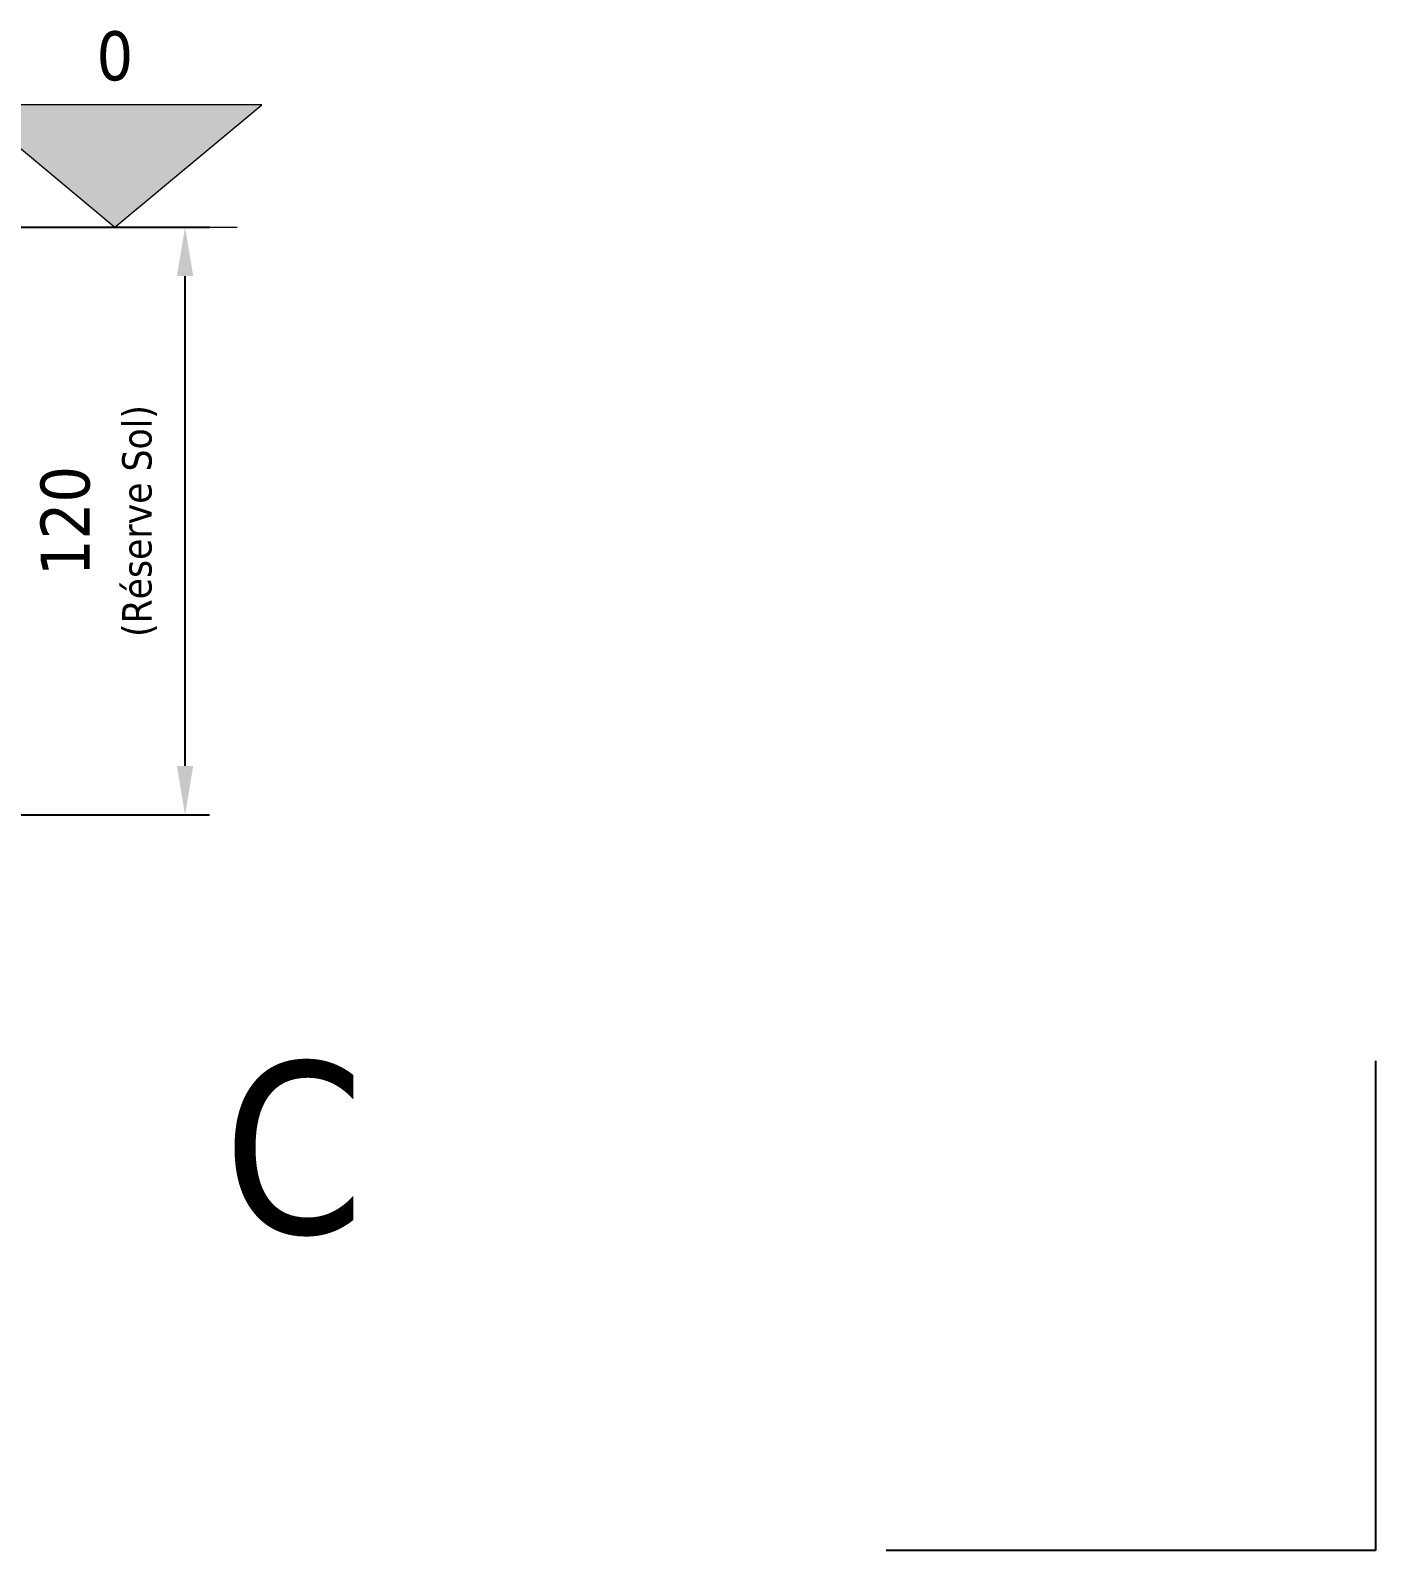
# Model space of a CAD drawing. Header units: millimetres. Extents: x -20000 to 230000, y -17405 to 24510.
# Drawn here: x 25407.7 to 25682.5, y -5176.5 to -4866.1 of the extents above; entities that cross this region are included whole.
import ezdxf
from ezdxf.enums import TextEntityAlignment as Align

# ---------------------------------------------------------------- set-up
doc = ezdxf.new("R2010")
doc.units = ezdxf.units.MM
doc.header["$PDMODE"] = 35
doc.header["$PDSIZE"] = 0.5
doc.linetypes.add('POINTILLE', pattern=[6.35, 0, -6.35])
doc.layers.get('0').update_dxf_attribs({"lineweight": 13})
doc.layers.get('Defpoints').update_dxf_attribs({"true_color": 0xc2a584})
for name, color, linetype, lineweight in [('0 - 1 (validé)', 3, 'Continuous', 13), ('1 - Texte', 7, 'Continuous', 13), ('Texte', 7, 'Continuous', 13)]:
    doc.layers.add(name, color=color, linetype=linetype, lineweight=lineweight)
doc.layers.add('Intouchable', color=252, linetype='Continuous', lineweight=13, plot=False)
doc.layers.add('Non visible', color=163, linetype='Continuous', lineweight=25, plot=False)
doc.styles.get("Standard").update_dxf_attribs({"font": 'ARIALUNI.TTF'})
doc.styles.add('Texte Poralu', font='tahomabd.ttf')
doc.dimstyles.new('30 - 1000', dxfattribs={"dimtxt": 10, "dimasz": 10, "dimexe": 5, "dimexo": 2.5, "dimgap": 5, "dimtad": 1, "dimdec": 1, "dimtxsty": 'Texte Poralu', "dimcen": 5, "dimazin": 0, "dimtfac": 1, "dimtdec": 1, "dimtmove": 0, "dimatfit": 3, "dimfxl": 1, "dimarcsym": 0})

# ---------------------------------------------------------------- blocks, each defined once
blk = doc.blocks.new('Cadre Coupe_Elev')
at = {"color": 7}
blk.add_attdef('REPERE_1', text='', height=300, dxfattribs=at).set_placement((1000, 9000), align=Align.MIDDLE_CENTER)
at = {"layer": '1 - Texte', "color": 7}
for tag, p in [('DEFINITION1', (5000, 1200)), ('DEFINITION2', (5000, 800))]:
    blk.add_attdef(tag, text='', height=250, dxfattribs=at).set_placement(p, align=Align.MIDDLE_CENTER)
at = {"layer": 'Non visible', "style": 'Texte Poralu'}
for p in [(5447.12, 4905.8), (5447.12, 4605.8)]:
    blk.add_attdef('REPERE_2', text='', height=35, dxfattribs=at).set_placement(p, align=Align.MIDDLE_LEFT)
blk = doc.blocks.new('Cadre centrage dessin')
at = {"layer": 'Defpoints'}
for p, q in [((682.5, -806.5), (682.5, -906.5)), ((682.5, -906.5), (582.5, -906.5))]:
    blk.add_line(p, q, dxfattribs=at)
at = {"layer": 'Defpoints', "linetype": 'POINTILLE', "ltscale": 2}
blk.add_line((682.5, -906.5), (682.5, -906.5), dxfattribs=at)
blk.add_line((682.5, -906.5), (682.5, -906.5), dxfattribs=at)
blk = doc.blocks.new('*U199')
blk.add_hatch(color=256).paths.add_polyline_path([(25, 0), (55, 25), (-5, 25)])
blk.add_line((0, 0), (50, 0))
blk.add_lwpolyline([(25, 0), (55, 25), (-5, 25), (25, 0)])
at = {"style": 'Texte Poralu'}
blk.add_attdef('HAUTEUR', text='', height=10, dxfattribs=at).set_placement((25, 35), align=Align.MIDDLE_CENTER)
blk = doc.blocks.new('*D871')
at = {"color": 0, "lineweight": -2, "transparency": 16777216}
for p, q in [((25402.5, -4906.27), (25444.33, -4906.27)), ((25439.33, -5016.27), (25439.33, -4916.27)), ((25402.5, -5026.27), (25444.33, -5026.27))]:
    blk.add_line(p, q, dxfattribs=at)
at = {"color": 0, "transparency": 16777216}
for points in [[(25437.66, -4916.27), (25441, -4916.27), (25439.33, -4906.27)], [(25437.66, -5016.27), (25441, -5016.27), (25439.33, -5026.27)]]:
    blk.add_solid(points, dxfattribs=at)
at = {"layer": 'Defpoints', "color": 0, "transparency": 16777216}
for p in [(25400, -4906.27), (25439.33, -4906.27), (25400, -5026.27)]:
    blk.add_point(p, dxfattribs=at)
at = {"color": 0, "transparency": 16777216, "insert": (25421.69, -4966.27), "char_height": 10, "attachment_point": 5, "rotation": 90, "style": 'Texte Poralu'}
blk.add_mtext('120 \\P{\\H0.6x;(Réserve Sol)}', dxfattribs=at)

msp = doc.modelspace()

# ---------------------------------------------------------------- block references
at = {"layer": '0 - 1 (validé)'}
ref = msp.add_blockref('Cadre Coupe_Elev', (20000, -10000), dxfattribs=at)
ref.add_attrib('REPERE_2', 'C', dxfattribs={"layer": 'Non visible', "height": 35, "style": 'Texte Poralu'}).set_placement((25447.12, -5094.2), align=Align.MIDDLE_LEFT)
at = {"layer": 'Intouchable'}
msp.add_blockref('Cadre centrage dessin', (25000, -4270), dxfattribs=at)
at = {"layer": 'Texte'}
msp.add_blockref('*U199', (25400, -4906.27), dxfattribs=at).add_auto_attribs({'HAUTEUR': '0'})

# ---------------------------------------------------------------- dimensions: what is measured, and where the dimension line sits
dim = msp.add_linear_dim(base=(25439.33, -4906.27), p1=(25400, -5026.27), p2=(25400, -4906.27), angle=90, text='<> \\P{\\H0.6x;(Réserve Sol)}', dimstyle='30 - 1000')
dim.commit()
dim.dimension.update_dxf_attribs({"geometry": '*D871', "text_midpoint": (25421.69, -4966.27)})

doc.saveas('drawing.dxf')
